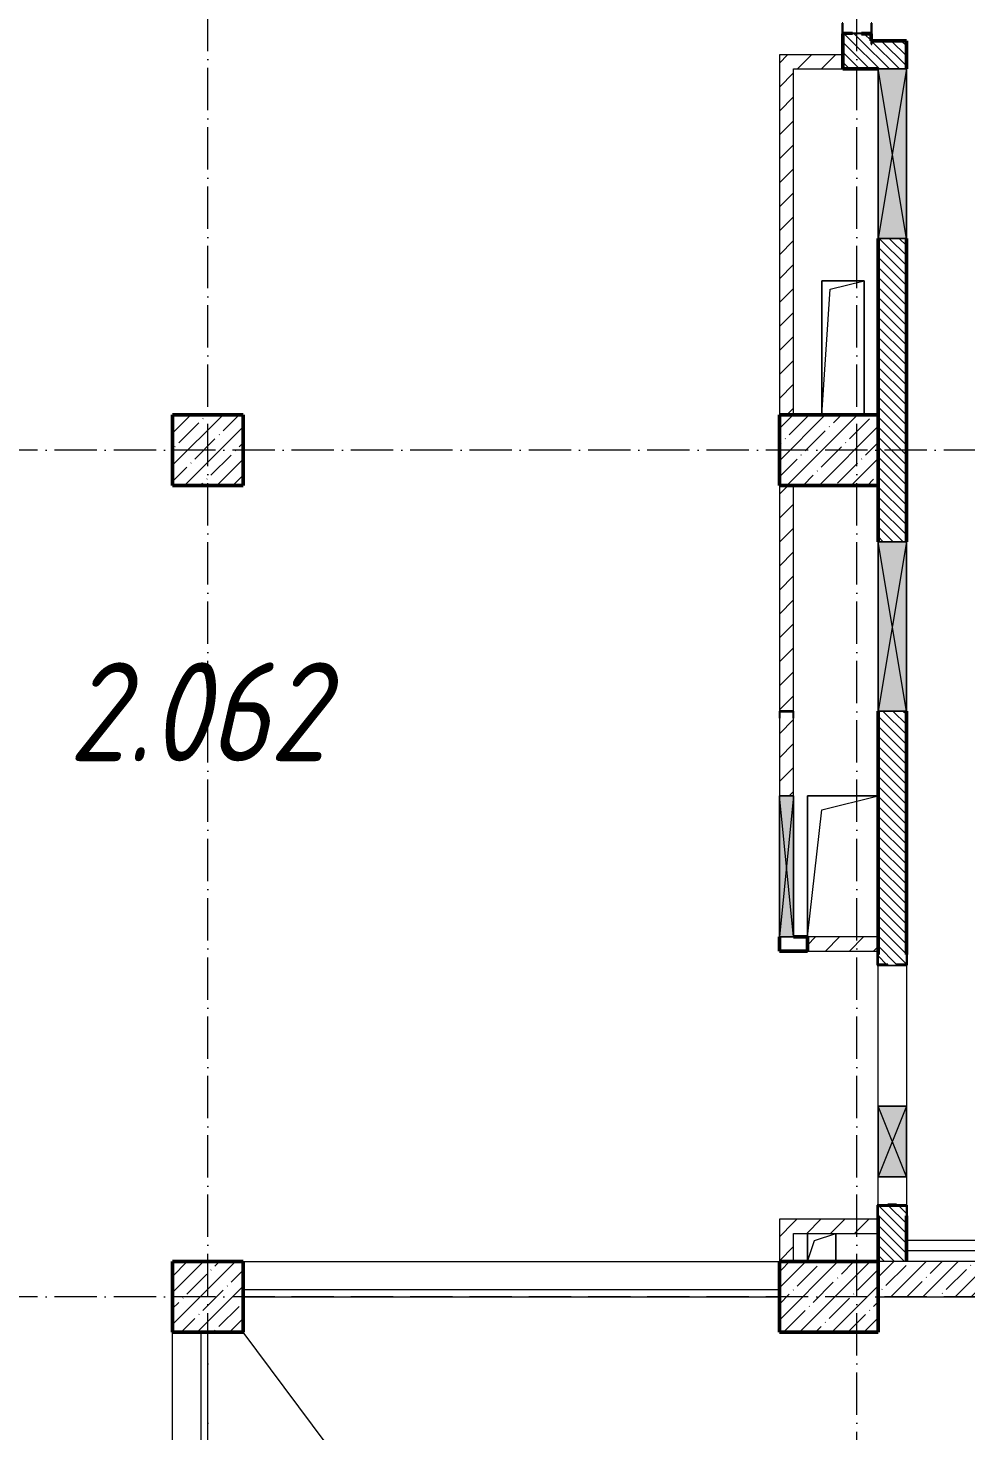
# Model space of a CAD drawing. Header units: millimetres. Extents: x -12989 to 629078, y -109036 to 555275.
# Drawn here: x 525144 to 531790, y 122315 to 132255 of the extents above; entities that cross this region are included whole.
import ezdxf

# ---------------------------------------------------------------- set-up
doc = ezdxf.new("R2010")
doc.units = ezdxf.units.MM
doc.linetypes.add('50_200_ШТРИХ_1Т_ш5_п1_п1_', pattern=[700, 500, -100, 0, -100])
for name, color, linetype, lineweight in [('A-DETL-____-OTLN-4', 7, 'Continuous', 18), ('A-DETL-GENF-OTLN', 7, 'Continuous', 9), ('A-FLOR-____-OTLN', 7, 'Continuous', 9), ('A-GENM-____-MCUT', 7, 'Continuous', 25), ('A-GENM-____-OTLN', 7, 'Continuous', 9), ('A-GENM-____-OTLN-1', 7, 'Continuous', 25), ('A-GLAZ-____-OTLN', 7, 'Continuous', 9), ('A-WALL-____-MCUT-1', 7, 'Continuous', 9), ('A-WALL-____-MCUT-2', 7, 'Continuous', 50), ('A-WALL-____-PATT-1', 7, 'Continuous', 9), ('A-WALL-FNSH-MCUT-1', 7, 'Continuous', 9), ('I-WALL-____-OTLN', 7, 'Continuous', 9), ('S-COLS-____-MCUT', 7, 'Continuous', 50), ('S-COLS-____-OTLN', 7, 'Continuous', 9), ('S-GRID-____-OTLN-1', 7, '50_200_ШТРИХ_1Т_ш5_п1_п1_', 9), ('Марки помещений', 7, 'Continuous', 9)]:
    doc.layers.add(name, color=color, linetype=linetype, lineweight=lineweight)
doc.styles.add('ISOCPEUR_I_3', font='isocpeui.ttf', dxfattribs={"width": 0.85, "height": 2.2})
pattern_1 = [(45, (516567.8, 90784.41), (-84.8528, 84.8528), [])]
pattern_2 = [(135, (516567.8, 90784.41), (-35.35534, -35.35534), [])]

# ---------------------------------------------------------------- blocks, each defined once
blk = doc.blocks.new('BSC_Колонна _Прямоугольная - 500х500-25976076-АР1_План отверстий 2 этажа в осях 1-64_А-ГГ')
at = {"layer": 'S-COLS-____-OTLN'}
h = blk.add_hatch(dxfattribs=at)
h.set_pattern_fill('FP_26', color=256, style=0, pattern_type=2)
h.set_pattern_definition([(45, (-9850, -32481.04), (-114.04925, 114.04925), []), (45, (-9735.95, -32481.04), (-114.04925, 114.04925), [201.613, -40.323, 3.353, -36.97])])
h.paths.add_polyline_path([(-250, -250), (250, -250), (250, 250), (-250, 250)], flags=0)
at = {"layer": 'S-COLS-____-MCUT'}
for p, q in [((250, 250), (-250, 250)), ((-250, 250), (-250, -250)), ((250, -250), (250, 250)), ((-250, -250), (250, -250))]:
    blk.add_line(p, q, dxfattribs=at)
blk = doc.blocks.new('BSC_Колонна _Прямоугольная - 500х700-V4-АР1_План отверстий 2 этажа в осях 1-64_А-ГГ')
at = {"layer": 'S-COLS-____-OTLN'}
h = blk.add_hatch(dxfattribs=at)
h.set_pattern_fill('FP_30', color=256, style=0, pattern_type=2)
h.set_pattern_definition([(315, (-32481.04, 14250), (114.04925, 114.04925), []), (315, (-32481.04, 14135.95), (114.04925, 114.04925), [201.613, -40.323, 3.353, -36.97])])
h.paths.add_polyline_path([(-250, 350), (-250, -350), (250, -350), (250, 350)], flags=0)
at = {"layer": 'S-COLS-____-MCUT'}
for p, q in [((250, 350), (-250, 350)), ((-250, 350), (-250, -350)), ((250, -350), (250, 350)), ((-250, -350), (250, -350))]:
    blk.add_line(p, q, dxfattribs=at)
blk = doc.blocks.new('BSC_Колонна _Прямоугольная - 500х500-V74-АР1_План отверстий 2 этажа в осях 1-64_А-ГГ')
at = {"layer": 'S-COLS-____-OTLN'}
h = blk.add_hatch(dxfattribs=at)
h.set_pattern_fill('FP_103', color=256, style=0, pattern_type=2)
h.set_pattern_definition([(45, (-9850, -38481.04), (-114.04925, 114.04925), []), (45, (-9735.95, -38481.04), (-114.04925, 114.04925), [201.613, -40.323, 3.353, -36.97])])
h.paths.add_polyline_path([(-250, -250), (250, -250), (250, 250), (-250, 250)], flags=0)
at = {"layer": 'S-COLS-____-MCUT'}
for p, q in [((250, 250), (-250, 250)), ((-250, 250), (-250, -250)), ((250, -250), (250, 250)), ((-250, -250), (250, -250))]:
    blk.add_line(p, q, dxfattribs=at)
blk = doc.blocks.new('BSC_Колонна _Прямоугольная - 500х700-V109-АР1_План отверстий 2 этажа в осях 1-64_А-ГГ')
at = {"layer": 'S-COLS-____-OTLN'}
h = blk.add_hatch(dxfattribs=at)
h.set_pattern_fill('FP_138', color=256, style=0, pattern_type=2)
h.set_pattern_definition([(315, (-38481.04, 14250), (114.04925, 114.04925), []), (315, (-38481.04, 14135.95), (114.04925, 114.04925), [201.613, -40.323, 3.353, -36.97])])
h.paths.add_polyline_path([(-250, -350), (250, -350), (250, 350), (-250, 350), (-250, 124)], flags=0)
at = {"layer": 'S-COLS-____-MCUT'}
for p, q in [((250, 350), (-250, 350)), ((-250, 350), (-250, -350)), ((250, -350), (250, 350)), ((-250, -350), (250, -350))]:
    blk.add_line(p, q, dxfattribs=at)
blk = doc.blocks.new('154_Стойка_СКБ_Уголок - СМ-2480_200-28346303-АР1_План отверстий 2 этажа в осях 1-64_А-ГГ')
at = {"layer": 'A-GENM-____-MCUT'}
for p, q in [((125, 156), (125, 81)), ((200, 156), (125, 156)), ((131, 81), (131, 150)), ((131, 150), (200, 150)), ((200, 150), (200, 156)), ((125, 81), (131, 81)), ((131, 19), (125, 19)), ((125, 19), (125, -56)), ((131, -50), (131, 19)), ((125, -56), (200, -56)), ((200, -50), (131, -50)), ((200, -56), (200, -50))]:
    blk.add_line(p, q, dxfattribs=at)
blk = doc.blocks.new('Стойка_Влож_Полоса боковая - Полоса-28213942-АР1_План отверстий 2 этажа в осях 1-64_А-ГГ')
at = {"layer": 'A-GENM-____-OTLN'}
for p, q in [((-5, 60), (0, 60)), ((-5, -60), (-5, 60)), ((0, 31), (0, -31)), ((0, -60), (-5, -60))]:
    blk.add_line(p, q, dxfattribs=at)
blk = doc.blocks.new('Фахверк_СКБ_Уголок - 200_3960-28268576-АР1_План отверстий 2 этажа в осях 1-64_А-ГГ')
at = {"layer": 'A-GENM-____-MCUT'}
for p, q in [((200, 156), (125, 156)), ((125, 156), (125, 81)), ((131, 81), (131, 150)), ((131, 150), (200, 150)), ((200, 150), (200, 156)), ((125, 81), (131, 81)), ((131, 19), (125, 19)), ((125, 19), (125, -56)), ((131, -50), (131, 19)), ((125, -56), (200, -56)), ((200, -50), (131, -50)), ((200, -56), (200, -50))]:
    blk.add_line(p, q, dxfattribs=at)
blk = doc.blocks.new('154_Стойка_СКБ_Уголок - СМ-2480_200-28447058-АР1_План отверстий 2 этажа в осях 1-64_А-ГГ')
at = {"layer": 'A-GENM-____-MCUT'}
for p, q in [((125, 156), (125, 81)), ((200, 156), (125, 156)), ((131, 81), (131, 150)), ((131, 150), (200, 150)), ((200, 150), (200, 156)), ((125, 81), (131, 81)), ((131, 19), (125, 19)), ((125, 19), (125, -56)), ((131, -50), (131, 19)), ((125, -56), (200, -56)), ((200, -50), (131, -50)), ((200, -56), (200, -50))]:
    blk.add_line(p, q, dxfattribs=at)
blk = doc.blocks.new('Стойка_Влож_Полоса боковая - Полоса-28346330-АР1_План отверстий 2 этажа в осях 1-64_А-ГГ')
at = {"layer": 'A-GENM-____-OTLN'}
for p, q in [((-5, -31), (-5, 31)), ((0, 31), (0, -31))]:
    blk.add_line(p, q, dxfattribs=at)
blk = doc.blocks.new('Стойка_Влож_Уголок - Уголок-28346305-АР1_План отверстий 2 этажа в осях 1-64_А-ГГ')
at = {"layer": 'A-GENM-____-MCUT'}
for p, q in [((75, 75), (0, 75)), ((0, 0), (6, 0)), ((6, 69), (75, 69)), ((6, 0), (6, 69)), ((75, 69), (75, 75))]:
    blk.add_line(p, q, dxfattribs=at)
blk = doc.blocks.new('154_Фахверк_СКБ_Швеллер - Тип_100_3960-28318856-АР1_План отверстий 2 этажа в осях 1-64_А-ГГ')
at = {"layer": 'A-GENM-____-MCUT'}
for p, q in [((175, 50), (125, 50)), ((125, 50), (125, -50)), ((128, 47), (175, 47)), ((128, -47), (128, 47)), ((175, 47), (175, 50)), ((125, -50), (175, -50)), ((175, -47), (128, -47)), ((175, -50), (175, -47))]:
    blk.add_line(p, q, dxfattribs=at)
blk = doc.blocks.new('AR_Отверстие прямоугольное _в плите_ - AR_Отверстие прямоугольное _в плите_-30553070-АР1_План отверстий 2 этажа в осях 1-64_А-ГГ')
at = {"layer": 'A-GENM-____-OTLN'}
for p, q in [((150, 475), (-150, 475)), ((-150, 475), (-150, -475)), ((-150, -475), (-90, 415)), ((-90, 415), (150, 475)), ((150, -475), (150, 475))]:
    blk.add_line(p, q, dxfattribs=at)
blk = doc.blocks.new('AR_Отверстие прямоугольное _в плите_ - AR_Отверстие прямоугольное _в плите_-V190-АР1_План отверстий 2 этажа в осях 1-64_А-ГГ')
at = {"layer": 'A-GENM-____-OTLN'}
for p, q in [((-100, 100), (-100, -100)), ((-50, 50), (100, 100)), ((100, -100), (100, 100)), ((-100, -100), (-50, 50))]:
    blk.add_line(p, q, dxfattribs=at)
blk = doc.blocks.new('AR_Отверстие прямоугольное _в плите_ - AR_Отверстие прямоугольное _в плите_-V191-АР1_План отверстий 2 этажа в осях 1-64_А-ГГ')
at = {"layer": 'A-GENM-____-OTLN'}
for p, q in [((250, 500), (-250, 500)), ((-250, 500), (-250, -500)), ((-150, 400), (250, 500)), ((-250, -500), (-150, 400))]:
    blk.add_line(p, q, dxfattribs=at)
blk = doc.blocks.new('AR_Отверстие прямоугольное _в стене_ - AR_Отверстие прямоугольное _в стене__ОВ-36896535-АР1_План отверстий 2 этажа в осях 1-64_А-ГГ')
at = {"layer": 'A-GLAZ-____-OTLN'}
blk.add_hatch(color=256, dxfattribs=at).paths.add_polyline_path([(600, -100), (600, 100), (-600, 100), (-600, -100)], flags=0)
at = {"layer": 'A-DETL-GENF-OTLN'}
for p, q in [((-600, -100), (-600, 100)), ((-600, 100), (600, 100)), ((600, 100), (-600, -100)), ((-600, 100), (600, -100)), ((600, 100), (-600, 100)), ((-600, 100), (-600, -100)), ((600, 100), (600, -100)), ((600, -100), (600, 100)), ((600, -100), (-600, -100)), ((-600, -100), (600, -100))]:
    blk.add_line(p, q, dxfattribs=at)
blk = doc.blocks.new('AR_Отверстие прямоугольное _в стене_ - AR_Отверстие прямоугольное _в стене__ОВ-36897900-АР1_План отверстий 2 этажа в осях 1-64_А-ГГ')
at = {"layer": 'A-GLAZ-____-OTLN'}
blk.add_hatch(color=256, dxfattribs=at).paths.add_polyline_path([(500, -50), (500, 50), (-500, 50), (-500, -50), (395.4, -50)], flags=0)
at = {"layer": 'A-DETL-GENF-OTLN'}
for p, q in [((-500, -50), (-500, 50)), ((-500, 50), (500, 50)), ((500, 50), (-500, -50)), ((-500, 50), (500, -50)), ((500, 50), (-500, 50)), ((-500, 50), (-500, -50)), ((500, 50), (500, -50)), ((500, -50), (500, 50)), ((500, -50), (-500, -50)), ((-500, -50), (500, -50))]:
    blk.add_line(p, q, dxfattribs=at)
blk = doc.blocks.new('AR_Отверстие прямоугольное _в стене__БезПР - AR_Отверстие прямоугольное _в стене__БезПР-36789077-АР1_План отверстий 2 этажа в осях 1-64_А-ГГ')
at = {"layer": 'A-GLAZ-____-OTLN'}
blk.add_hatch(color=256, dxfattribs=at).paths.add_polyline_path([(600, -100), (600, 100), (-600, 100), (-600, -100), (285.4, -100)], flags=0)
at = {"layer": 'A-DETL-GENF-OTLN'}
for p, q in [((-600, -100), (-600, 100)), ((-600, 100), (600, 100)), ((600, 100), (-600, -100)), ((-600, 100), (600, -100)), ((600, 100), (-600, 100)), ((-600, 100), (-600, -100)), ((600, 100), (600, -100)), ((600, -100), (600, 100)), ((600, -100), (-600, -100)), ((-600, -100), (600, -100))]:
    blk.add_line(p, q, dxfattribs=at)
at = {"layer": 'A-GLAZ-____-OTLN'}
blk.add_line((600, 100), (-600, 100), dxfattribs=at)
blk = doc.blocks.new('AR_Отверстие прямоугольное _в стене__БезПР - AR_Отверстие прямоугольное _в стене__БезПР-36789146-АР1_План отверстий 2 этажа в осях 1-64_А-ГГ')
at = {"layer": 'A-GLAZ-____-OTLN'}
blk.add_hatch(color=256, dxfattribs=at).paths.add_polyline_path([(250, -100), (250, 100), (-250, 100), (-250, -100)], flags=0)
at = {"layer": 'A-DETL-GENF-OTLN'}
for p, q in [((-250, -100), (-250, 100)), ((-250, 100), (250, 100)), ((250, 100), (-250, -100)), ((-250, 100), (250, -100)), ((250, 100), (-250, 100)), ((-250, 100), (-250, -100)), ((250, 100), (250, -100)), ((250, -100), (250, 100)), ((250, -100), (-250, -100)), ((-250, -100), (250, -100))]:
    blk.add_line(p, q, dxfattribs=at)
at = {"layer": 'A-GLAZ-____-OTLN'}
blk.add_line((250, 100), (-250, 100), dxfattribs=at)
blk = doc.blocks.new('BSC_Колонна _Прямоугольная1 - 200х100 _металл_-35191705-АР1_План отверстий 2 этажа в осях 1-64_А-ГГ')
at = {"layer": 'S-COLS-____-MCUT'}
for p, q in [((100, 50), (-100, 50)), ((-100, 50), (-100, -50)), ((100, -50), (100, 50)), ((-100, -50), (0, -50))]:
    blk.add_line(p, q, dxfattribs=at)
blk = doc.blocks.new('3эт')
at = {"layer": 'S-GRID-____-OTLN-1', "color": 251, "ltscale": 0.6, "true_color": 0x636466}
for p, q in [((293620.7, -91346.1), (293620.7, -36982.5)), ((298220.7, -91346.1), (298220.7, -36982.5)), ((310478.4, -48382.4), (279101.9, -48382.4)), ((310478.4, -54382.4), (279101.9, -54382.4))]:
    blk.add_line(p, q, dxfattribs=at)

msp = doc.modelspace()

# ---------------------------------------------------------------- hatches: boundary and pattern name
at = {"layer": 'A-WALL-____-PATT-1'}
h = msp.add_hatch(dxfattribs=at)
h.set_pattern_fill('FP_6', color=256, style=0, pattern_type=2)
h.set_pattern_definition(pattern_2)
h.paths.add_polyline_path([(530957.7976, 132165.4504), (531117.7976, 132165.4504), (531117.7976, 132215.4504), (530917.7976, 132215.4504), (530917.7976, 132165.4504)], flags=0)
h.paths.add_polyline_path([(531048.7976, 133115.4504), (531048.7976, 133121.4504), (531117.7976, 133121.4504), (531117.7976, 134615.4504), (530917.7976, 134615.4504), (530918.5976, 133121.4504), (530986.7976, 133121.4504), (530986.7976, 133115.4504)], flags=0)
h = msp.add_hatch(dxfattribs=at)
h.set_pattern_fill('FP_6', color=256, style=0, pattern_type=2)
h.set_pattern_definition(pattern_2)
h.paths.add_polyline_path([(531167.7976, 131965.4504), (531367.7976, 131965.4504), (531367.7976, 132165.4504), (530917.7976, 132165.4504), (530917.7976, 131965.4504)], flags=0)
h = msp.add_hatch(dxfattribs=at)
h.set_pattern_fill('FP_4', color=256, style=0, pattern_type=2)
h.set_pattern_definition(pattern_1)
h.paths.add_polyline_path([(530467.7976, 129515.4504), (530567.7976, 129515.4504), (530567.7976, 132065.4504), (530467.7976, 132065.4504)], flags=0)
h = msp.add_hatch(dxfattribs=at)
h.set_pattern_fill('FP_4', color=256, style=0, pattern_type=2)
h.set_pattern_definition(pattern_1)
h.paths.add_polyline_path([(530917.7976, 131965.4504), (530917.7976, 132065.4504), (530567.7976, 132065.4504), (530567.7976, 131965.4504), (530693.8223, 131965.4504)], flags=0)
h = msp.add_hatch(dxfattribs=at)
h.set_pattern_fill('FP_6', color=256, style=0, pattern_type=2)
h.set_pattern_definition(pattern_2)
h.paths.add_polyline_path([(531167.7976, 123515.4504), (531367.7976, 123515.4504), (531367.7976, 123909.4504), (531298.7976, 123909.4504), (531298.7976, 123915.4504), (531236.7976, 123915.4504), (531236.7976, 123909.4504), (531167.7976, 123909.4504), (531167.7976, 123840.4504)], flags=0)
h.paths.add_polyline_path([(531298.7976, 125615.4504), (531298.7976, 125621.4504), (531367.7976, 125621.4504), (531367.7976, 127415.4504), (531167.7976, 127415.4504), (531167.9866, 125621.4504), (531236.7976, 125621.4504), (531236.7976, 125615.4504)], flags=0)
h.paths.add_polyline_path([(531367.7976, 128615.4504), (531367.7976, 130765.4504), (531167.7976, 130765.4504), (531167.7976, 128615.4504), (531262.2858, 128615.4504)], flags=0)
h = msp.add_hatch(dxfattribs=at)
h.set_pattern_fill('FP_4', color=256, style=0, pattern_type=2)
h.set_pattern_definition(pattern_1)
h.paths.add_polyline_path([(530467.7976, 126815.4504), (530567.7976, 126815.4504), (530567.7976, 127365.4504), (530564.7976, 127365.4504), (530564.7976, 127412.4504), (530470.7976, 127412.4504), (530470.7976, 127365.4504), (530467.7976, 127365.4504)], flags=0)
h.paths.add_polyline_path([(530567.7976, 127415.4504), (530567.7976, 129015.4504), (530467.7976, 129015.4504), (530467.7976, 127415.4504), (530564.7976, 127415.4504)], flags=0)
h = msp.add_hatch(dxfattribs=at)
h.set_pattern_fill('FP_4', color=256, style=0, pattern_type=2)
h.set_pattern_definition(pattern_1)
h.paths.add_polyline_path([(531167.7976, 125715.4504), (531167.7976, 125815.4504), (530667.7976, 125815.4504), (530667.7976, 125715.4504), (530693.8223, 125715.4504)], flags=0)
h = msp.add_hatch(dxfattribs=at)
h.set_pattern_fill('FP_4', color=256, style=0, pattern_type=2)
h.set_pattern_definition(pattern_1)
h.paths.add_polyline_path([(530567.7976, 123515.4504), (530567.7976, 123815.4504), (530467.7976, 123815.4504), (530467.7976, 123515.4504)], flags=0)
h = msp.add_hatch(dxfattribs=at)
h.set_pattern_fill('FP_4', color=256, style=0, pattern_type=2)
h.set_pattern_definition(pattern_1)
h.paths.add_polyline_path([(531167.7976, 123715.4504), (531167.7976, 123815.4504), (530567.7976, 123815.4504), (530567.7976, 123715.4504), (530693.8223, 123715.4504)], flags=0)
h = msp.add_hatch(dxfattribs=at)
h.set_pattern_fill('FP_25', color=256, style=0, pattern_type=2)
h.set_pattern_definition([(45, (516567.8, 90784.41), (-114.04925, 114.04925), []), (45, (516681.85, 90784.41), (-114.04925, 114.04925), [201.612, -40.322, 3.353, -36.97])])
h.paths.add_polyline_path([(539417.7976, 123265.4504), (539417.7976, 123515.4504), (531167.7976, 123515.4504), (531167.7976, 123265.4504), (537763.6795, 123265.4504)], flags=0)

# ---------------------------------------------------------------- linework, layer by layer
at = {"layer": 'A-DETL-____-OTLN-4'}
for p, q in [((539117.7976, 123665.4504), (531367.7976, 123665.4504)), ((539042.7976, 123590.4504), (531367.7976, 123590.4504)), ((530781.1121, 117515.4504), (526667.7976, 123015.4504))]:
    msp.add_line(p, q, dxfattribs=at)
at = {"layer": 'A-FLOR-____-OTLN'}
for p, q in [((530767.7976, 130465.4504), (531067.7976, 130465.4504)), ((530767.7976, 129515.4504), (530767.7976, 130465.4504)), ((531067.7976, 130465.4504), (531067.7976, 129515.4504)), ((530667.7976, 126815.4504), (531167.7976, 126815.4504)), ((530667.7976, 125815.4504), (530667.7976, 126815.4504)), ((530667.7976, 123515.4504), (530667.7976, 123715.4504)), ((530867.7976, 123715.4504), (530867.7976, 123515.4504)), ((526667.7976, 123265.4504), (530467.7976, 123265.4504)), ((526417.7976, 117515.4504), (526417.7976, 123015.4504))]:
    msp.add_line(p, q, dxfattribs=at)
at = {"layer": 'A-WALL-____-MCUT-1'}
for p, q in [((539417.7976, 123515.4504), (531167.7976, 123515.4504)), ((531167.7976, 123265.4504), (539417.7976, 123265.4504))]:
    msp.add_line(p, q, dxfattribs=at)
at = {"layer": 'A-WALL-____-MCUT-2'}
for p, q in [((530917.7976, 132215.4504), (530917.7976, 131965.4504)), ((531117.7976, 132165.4504), (531117.7976, 132215.4504)), ((531367.7976, 132165.4504), (531117.7976, 132165.4504)), ((531367.7976, 131965.4504), (531367.7976, 132165.4504)), ((530917.7976, 131965.4504), (531167.7976, 131965.4504)), ((531167.7976, 130765.4504), (531167.7976, 129515.4504)), ((531367.7976, 128615.4504), (531367.7976, 130765.4504)), ((531167.7976, 129015.4504), (531167.7976, 128615.4504)), ((531167.7976, 127415.4504), (531167.7976, 125690.4504)), ((531367.7976, 125690.4504), (531367.7976, 127415.4504)), ((531298.7976, 123915.4504), (531236.7976, 123915.4504)), ((531167.7976, 123840.4504), (531167.7976, 123515.4504)), ((531367.7976, 123515.4504), (531367.7976, 123840.4504))]:
    msp.add_line(p, q, dxfattribs=at)
at = {"layer": 'A-WALL-FNSH-MCUT-1'}
for p, q in [((530467.7976, 132065.4504), (530467.7976, 129515.4504)), ((530917.7976, 132065.4504), (530467.7976, 132065.4504)), ((530567.7976, 129515.4504), (530567.7976, 131965.4504)), ((530567.7976, 131965.4504), (530917.7976, 131965.4504)), ((530467.7976, 129015.4504), (530467.7976, 127415.4504)), ((530567.7976, 127415.4504), (530567.7976, 129015.4504)), ((530467.7976, 127365.4504), (530467.7976, 126815.4504)), ((530567.7976, 126815.4504), (530567.7976, 127365.4504)), ((531167.7976, 125815.4504), (530667.7976, 125815.4504)), ((531167.7976, 125715.4504), (531167.7976, 125815.4504)), ((530667.7976, 125715.4504), (531167.7976, 125715.4504)), ((531167.7976, 123815.4504), (530467.7976, 123815.4504)), ((530467.7976, 123815.4504), (530467.7976, 123515.4504)), ((530567.7976, 123715.4504), (531167.7976, 123715.4504)), ((530567.7976, 123515.4504), (530567.7976, 123715.4504))]:
    msp.add_line(p, q, dxfattribs=at)
at = {"layer": 'I-WALL-____-OTLN'}
for p, q in [((531167.7976, 124615.4504), (531167.7976, 125615.4504)), ((531367.7976, 125615.4504), (531367.7976, 124615.4504)), ((531167.7976, 123915.4504), (531167.7976, 124115.4504)), ((531367.7976, 124115.4504), (531367.7976, 123915.4504)), ((526667.7976, 123515.4504), (530467.7976, 123515.4504)), ((530467.7976, 123315.4504), (526667.7976, 123315.4504)), ((526167.7976, 117515.4504), (526167.7976, 123015.4504)), ((526367.7976, 123015.4504), (526367.7976, 117515.4504))]:
    msp.add_line(p, q, dxfattribs=at)

# ---------------------------------------------------------------- block references
msp.add_blockref('3эт', (232797.0902, 177647.8646))
at = {"layer": 'A-GENM-____-OTLN'}
for name, p, rotation in [('Стойка_Влож_Полоса боковая - Полоса-28346330-АР1_План отверстий 2 этажа в осях 1-64_А-ГГ', (531017.7976, 132215.4504), 270.0000000000007), ('Стойка_Влож_Уголок - Уголок-28346305-АР1_План отверстий 2 этажа в осях 1-64_А-ГГ', (531048.7976, 132215.4504), 270.0000000000007), ('Стойка_Влож_Полоса боковая - Полоса-28213942-АР1_План отверстий 2 этажа в осях 1-64_А-ГГ', (531267.7976, 125615.4504), 90.00000000000072)]:
    msp.add_blockref(name, p, dxfattribs=dict(at, rotation=rotation))
for name, p in [('AR_Отверстие прямоугольное _в плите_ - AR_Отверстие прямоугольное _в плите_-30553070-АР1_План отверстий 2 этажа в осях 1-64_А-ГГ', (530917.7976, 129990.4504)), ('AR_Отверстие прямоугольное _в плите_ - AR_Отверстие прямоугольное _в плите_-V191-АР1_План отверстий 2 этажа в осях 1-64_А-ГГ', (530917.7976, 126315.4504)), ('AR_Отверстие прямоугольное _в плите_ - AR_Отверстие прямоугольное _в плите_-V190-АР1_План отверстий 2 этажа в осях 1-64_А-ГГ', (530767.7976, 123615.4504))]:
    msp.add_blockref(name, p, dxfattribs=at)
at = {"layer": 'A-GENM-____-OTLN-1'}
for name, p, rotation in [('154_Стойка_СКБ_Уголок - СМ-2480_200-28447058-АР1_План отверстий 2 этажа в осях 1-64_А-ГГ', (531067.7976, 132090.4504), 90.00000000000071), ('154_Фахверк_СКБ_Швеллер - Тип_100_3960-28318856-АР1_План отверстий 2 этажа в осях 1-64_А-ГГ', (530517.7976, 127540.4504), 269.9999999999999), ('154_Стойка_СКБ_Уголок - СМ-2480_200-28346303-АР1_План отверстий 2 этажа в осях 1-64_А-ГГ', (531317.7976, 125490.4504), 90.00000000000071), ('Фахверк_СКБ_Уголок - 200_3960-28268576-АР1_План отверстий 2 этажа в осях 1-64_А-ГГ', (531217.7976, 124040.4504), 270.0000000000007)]:
    msp.add_blockref(name, p, dxfattribs=dict(at, rotation=rotation))
at = {"layer": 'A-GLAZ-____-OTLN'}
for name, p, rotation in [('AR_Отверстие прямоугольное _в стене__БезПР - AR_Отверстие прямоугольное _в стене__БезПР-36789077-АР1_План отверстий 2 этажа в осях 1-64_А-ГГ', (531267.7976, 131365.4504), 270.0000000000007), ('AR_Отверстие прямоугольное _в стене_ - AR_Отверстие прямоугольное _в стене__ОВ-36896535-АР1_План отверстий 2 этажа в осях 1-64_А-ГГ', (531267.7976, 128015.4504), 270.0000000000007), ('AR_Отверстие прямоугольное _в стене_ - AR_Отверстие прямоугольное _в стене__ОВ-36897900-АР1_План отверстий 2 этажа в осях 1-64_А-ГГ', (530517.7976, 126315.4504), 269.9999999999999), ('AR_Отверстие прямоугольное _в стене__БезПР - AR_Отверстие прямоугольное _в стене__БезПР-36789146-АР1_План отверстий 2 этажа в осях 1-64_А-ГГ', (531267.7976, 124365.4504), 270.0000000000007)]:
    msp.add_blockref(name, p, dxfattribs=dict(at, rotation=rotation))
at = {"layer": 'S-COLS-____-OTLN'}
for name, p in [('BSC_Колонна _Прямоугольная - 500х500-V74-АР1_План отверстий 2 этажа в осях 1-64_А-ГГ', (526417.7976, 129265.4504)), ('BSC_Колонна _Прямоугольная - 500х500-25976076-АР1_План отверстий 2 этажа в осях 1-64_А-ГГ', (526417.7976, 123265.4504))]:
    msp.add_blockref(name, p, dxfattribs=at)
for name, p, rotation in [('BSC_Колонна _Прямоугольная - 500х700-V109-АР1_План отверстий 2 этажа в осях 1-64_А-ГГ', (530817.7976, 129265.4504), 89.9999999999999), ('BSC_Колонна _Прямоугольная1 - 200х100 _металл_-35191705-АР1_План отверстий 2 этажа в осях 1-64_А-ГГ', (530567.7976, 125765.4504), 180), ('BSC_Колонна _Прямоугольная - 500х700-V4-АР1_План отверстий 2 этажа в осях 1-64_А-ГГ', (530817.7976, 123265.4504), 89.9999999999999)]:
    msp.add_blockref(name, p, dxfattribs=dict(at, rotation=rotation))

# ---------------------------------------------------------------- texts
at = {"layer": 'Марки помещений', "insert": (525430.9048, 127760.6398), "char_height": 700, "width": 785.65375, "attachment_point": 1, "style": 'ISOCPEUR_I_3'}
msp.add_mtext('2.062', dxfattribs=at)

doc.saveas('drawing.dxf')
